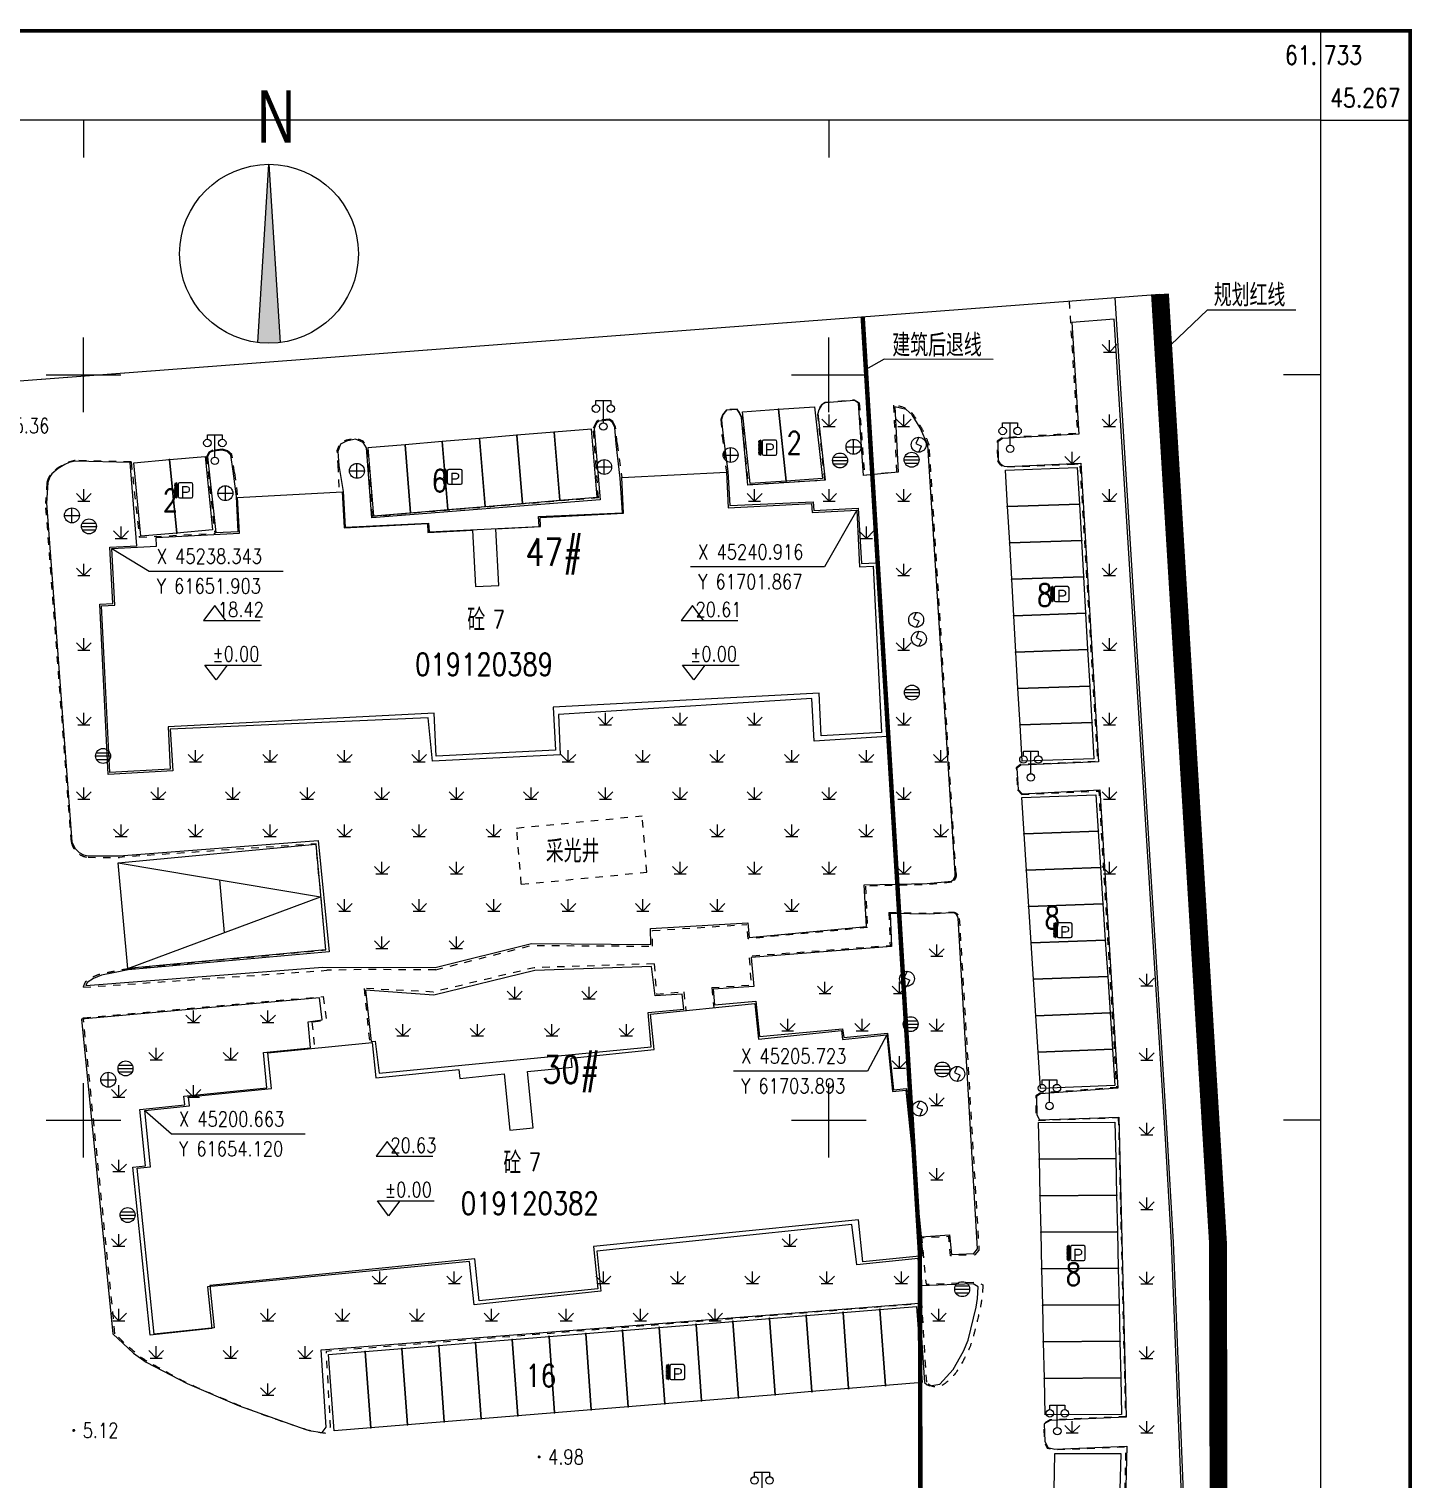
# Model space of a CAD drawing. Extents: x 61369 to 61739, y 45048 to 45284.
# Drawn here: x 61646.3 to 61739.1, y 45175.9 to 45273.2 of the extents above; entities that cross this region are included whole.
import ezdxf
from ezdxf.enums import TextEntityAlignment as Align

# ---------------------------------------------------------------- set-up
doc = ezdxf.new("R2010")
doc.units = 0
doc.header["$LTSCALE"] = 0.5
doc.header["$PDMODE"] = 32
doc.header["$PDSIZE"] = 0.05
for name, pattern in [('CENTER', [50.8, 31.75, -6.35, 6.35, -6.35]), ('DASHED', [19.05, 12.7, -6.35]), ('X6', [2, 1, -1])]:
    doc.linetypes.add(name, pattern=pattern)
doc.layers.get('0').update_dxf_attribs({"linetype": 'CONTINUOUS'})
for name, color, linetype, lineweight in [('0建筑退界', 6, 'CONTINUOUS', 18), ('0红线', 1, 'CENTER', 13), ('2绿化', 8, 'CONTINUOUS', 13)]:
    doc.layers.add(name, color=color, linetype=linetype, lineweight=lineweight)
for name, color, linetype in [('BASICGRID', 7, 'CONTINUOUS'), ('COMPONENT', 4, 'CONTINUOUS'), ('DLDW', 11, 'CONTINUOUS'), ('DLSS', 4, 'CONTINUOUS'), ('GCD', 1, 'CONTINUOUS'), ('JMD', 6, 'CONTINUOUS'), ('TK', 7, 'CONTINUOUS'), ('ZBTZ', 3, 'CONTINUOUS'), ('ZJ', 7, 'CONTINUOUS'), ('文字', 7, 'CONTINUOUS')]:
    doc.layers.add(name, color=color, linetype=linetype)
doc.styles.add('AAAASZSY', font='aaaaszsysim.shx', dxfattribs={"width": 0.75, "bigfont": 'aaaaszsyfs.shx'})
doc.styles.add('HZ', font='rs.shx', dxfattribs={"width": 0.8, "bigfont": 'hztxt.shx'})
doc.styles.get("Standard").update_dxf_attribs({"font": 'rs.shx', "bigfont": 'hztxt.shx'})
doc.linetypes.add('1161', pattern='A,0,[149,AAA.SHX,S=0.15,R=0,X=0,Y=0],-1.6', length=1.6)
doc.linetypes.add('443', pattern='A,9.4,[169,AAA.SHX,S=1,R=0,X=0,Y=0.15],0.6', length=10)

# ---------------------------------------------------------------- blocks, each defined once
blk = doc.blocks.new('gc124')
for p, q in [((-1, 1), (0, 0)), ((-0.8, 0), (0.8, 0)), ((0, 0), (0, 1.6)), ((0, 0), (1, 1))]:
    blk.add_line(p, q)
blk = doc.blocks.new('GC200')
at = {"linetype": 'Continuous', "const_width": 0.2, "flags": 128}
blk.add_lwpolyline([(-0.1, 0, 1), (0.1, 0, 1)], format="xyb", close=True, dxfattribs=at)
blk = doc.blocks.new('gcbj0118')
for p, q in [((-1, 2.9), (-1, 3.5)), ((-1, 3.5), (1, 3.5)), ((0, 0.5), (0, 3.5)), ((1, 3.5), (1, 2.9))]:
    blk.add_line(p, q)
for centre in [(-1, 2.4), (1, 2.4), (0, 0)]:
    blk.add_circle(centre, 0.5)
blk = doc.blocks.new('gcbj0103')
for p, q in [((-1, 0), (1, 0)), ((-0.9, 0.43), (0.9, 0.43)), ((-0.88, -0.47), (0.88, -0.47))]:
    blk.add_line(p, q)
blk.add_circle((0, 0), 1)
blk = doc.blocks.new('gcbj0102')
for p, q in [((-1, 0), (1, 0)), ((0, -1), (0, 1))]:
    blk.add_line(p, q)
blk.add_circle((0, 0), 1)
blk = doc.blocks.new('gcbj0105')
for p, q in [((0, 1), (-0.38, 0.18)), ((-0.38, 0.18), (0.38, -0.18)), ((0, -1), (0.38, -0.18))]:
    blk.add_line(p, q)
blk.add_circle((0, 0), 1)
blk = doc.blocks.new('指北针')
blk.add_hatch(color=256).paths.add_polyline_path([(0, 0), (-1.5, -23.91, 0.062746), (1.5, -23.91)])
for p, q in [((-1.5, -23.91), (0, 0)), ((0, 0), (1.5, -23.91))]:
    blk.add_line(p, q)
blk.add_circle((0, -12), 12)
at = {"color": 7, "style": 'AAAASZSY', "width": 0.75}
blk.add_text('N', height=7, dxfattribs=at).set_placement((-1.58, 2.92))
blk = doc.blocks.new('*U4')
at = {"linetype": 'Continuous'}
for points in [[(-1.2, 0), (-1.175, 1), (-1.225, 1)], [(-1.2, 0), (-1.225, 1), (-1.225, -1)], [(-1.2, 0), (-1.225, -1), (-1.175, -1)], [(-1.2, 0), (-1.175, -1), (-1.175, 1)]]:
    blk.add_solid(points, dxfattribs=at)
blk = doc.blocks.new('gcbj0215')
for p, q in [((-1.4, 1), (-1.4, 0.45)), ((-1.4, 0.27), (-1.4, -0.27)), ((-1.23, 1), (-1.23, -1)), ((-1.18, 1), (-1.23, 1)), ((-1.18, 1), (-1.18, -1)), ((-1, 0.8), (-1, -0.8)), ((0.8, 1), (-0.8, 1)), ((1, -0.8), (1, 0.8)), ((-1.4, -0.45), (-1.4, -1)), ((-1.23, -1), (-1.18, -1)), ((-0.8, -1), (0.8, -1))]:
    blk.add_line(p, q)
for centre, start, end in [((-0.8, 0.8), 90, 180), ((0.8, 0.8), 0, 90), ((-0.8, -0.8), 180, 270), ((0.8, -0.8), 270, 0)]:
    blk.add_arc(centre, 0.2, start, end)
for p in [(-1.4, 0.82), (-1.4, 0.64), (-1.4, 0.45), (-1.4, 0.27), (-1.4, 0.09), (-1.4, -0.09), (-1.4, -0.27), (-1.4, -0.45), (-1.4, -0.64), (-1.4, -0.82)]:
    blk.add_point(p)
at = {"linetype": 'Continuous'}
blk.add_blockref('*U4', (0, 0), dxfattribs=at)
blk.add_text('P', height=1.5).set_placement((-0.65, -1))

msp = doc.modelspace()

# ---------------------------------------------------------------- linework, layer by layer
at = {"linetype": 'Continuous'}
for p, q in [((61722.448, 45251.552), (61725.411, 45254.367)), ((61725.411, 45254.367), (61731.327, 45254.367)), ((61669.444, 45240.541), (61684.452, 45241.799)), ((61701.867, 45240.916), (61699.703, 45237.124)), ((61651.903, 45238.343), (61654.412, 45236.834)), ((61654.412, 45236.834), (61663.387, 45236.834)), ((61699.703, 45237.124), (61690.728, 45237.124)), ((61703.893, 45205.723), (61702.585, 45203.308)), ((61702.585, 45203.308), (61693.61, 45203.308)), ((61654.12, 45200.663), (61655.902, 45199.085)), ((61655.902, 45199.085), (61664.877, 45199.085))]:
    msp.add_line(p, q, dxfattribs=at)
at = {"linetype": 'Continuous', "flags": 128}
msp.add_lwpolyline([(61722.212, 45255.415), (61726.103, 45191.778), (61726.282, 45113.413), (61387.091, 45096.665), (61379.706, 45246.235), (61452.77, 45254.465), (61454.391, 45250.755), (61455.82, 45247.928), (61457.501, 45244.905), (61459.175, 45242.199), (61460.755, 45239.873), (61461.94, 45238.236), (61463.27, 45236.508), (61464.06, 45235.524), (61644.517, 45249.515)], close=True, dxfattribs=at)
msp.add_lwpolyline([(61711.021, 45251.023), (61703.716, 45251.056), (61702.485, 45250.348)], dxfattribs=at)
at = {"linetype": 'Continuous'}
for p in [(61696.627, 45247.688), (61679.072, 45245.943), (61681.573, 45246.152), (61655.762, 45244.316), (61697.147, 45242.874), (61679.449, 45241.38), (61681.95, 45241.589), (61671.945, 45240.751), (61674.447, 45240.96), (61676.948, 45241.17), (61711.99, 45241.168), (61716.804, 45241.332), (61656.251, 45239.383), (61712.129, 45238.727), (61716.943, 45238.891), (61712.268, 45236.287), (61717.082, 45236.451), (61712.407, 45233.846), (61717.221, 45234.01), (61712.546, 45231.405), (61717.36, 45231.569), (61712.685, 45228.964), (61717.499, 45229.128), (61712.824, 45226.524), (61717.639, 45226.688), (61713.106, 45219.216), (61718.074, 45219.402), (61713.264, 45216.776), (61718.231, 45216.962), (61713.421, 45214.337), (61718.388, 45214.523), (61713.578, 45211.897), (61718.545, 45212.083), (61713.735, 45209.458), (61718.703, 45209.644), (61713.892, 45207.018), (61718.86, 45207.204), (61714.049, 45204.579), (61719.017, 45204.765), (61714.124, 45197.396), (61719.242, 45197.432), (61714.18, 45194.945), (61719.299, 45194.981), (61714.236, 45192.494), (61719.355, 45192.531), (61714.292, 45190.044), (61719.411, 45190.08), (61698.488, 45186.92), (61700.954, 45187.121), (61703.42, 45187.323), (61714.348, 45187.593), (61719.467, 45187.629), (61688.626, 45186.114), (61691.091, 45186.315), (61693.557, 45186.517), (61696.023, 45186.718), (61676.297, 45185.107), (61678.763, 45185.308), (61681.228, 45185.51), (61683.694, 45185.711), (61686.16, 45185.913), (61714.404, 45185.142), (61719.523, 45185.179), (61668.9, 45184.502), (61671.365, 45184.704), (61673.831, 45184.905), (61703.792, 45182.205), (61714.46, 45182.691), (61719.579, 45182.728), (61691.464, 45181.197), (61693.929, 45181.399), (61696.395, 45181.6), (61698.861, 45181.802), (61701.326, 45182.003), (61679.135, 45180.19), (61681.601, 45180.391), (61684.066, 45180.593), (61686.532, 45180.794), (61688.998, 45180.996), (61669.272, 45179.384), (61671.738, 45179.585), (61674.204, 45179.787), (61676.669, 45179.988)]:
    msp.add_point(p, dxfattribs=at)
at = {"layer": '0建筑退界', "linetype": 'DASHED', "ltscale": 0.0003, "const_width": 0.3}
msp.add_lwpolyline([(61706.261, 45122.436), (61706.105, 45191.144), (61702.267, 45253.901)], dxfattribs=at)
at = {"layer": '0红线', "linetype": 'CENTER', "ltscale": 0.00075, "const_width": 1.2}
msp.add_lwpolyline([(61387.091, 45096.665), (61726.282, 45113.413), (61726.103, 45191.778), (61722.212, 45255.415)], dxfattribs=at)
at = {"layer": '2绿化', "color": 1}
msp.add_line((61584.253, 45244.939), (61722.212, 45255.415), dxfattribs=at)
at = {"layer": 'BASICGRID', "linetype": 'Continuous', "flags": 128}
for points in [[(61694.211, 45247.519), (61696.627, 45247.688), (61697.147, 45242.874), (61694.731, 45242.706)], [(61696.627, 45247.688), (61699.043, 45247.856), (61699.563, 45243.043), (61697.147, 45242.874)], [(61684.075, 45246.362), (61681.573, 45246.152), (61681.95, 45241.589), (61684.452, 45241.799)], [(61671.568, 45245.314), (61669.067, 45245.104), (61669.444, 45240.541), (61671.945, 45240.751)], [(61674.07, 45245.523), (61671.568, 45245.314), (61671.945, 45240.751), (61674.447, 45240.96)], [(61676.571, 45245.733), (61674.07, 45245.523), (61674.447, 45240.96), (61676.948, 45241.17)], [(61679.072, 45245.943), (61676.571, 45245.733), (61676.948, 45241.17), (61679.449, 45241.38)], [(61681.573, 45246.152), (61679.072, 45245.943), (61679.449, 45241.38), (61681.95, 45241.589)], [(61655.762, 45244.316), (61656.251, 45239.383), (61653.856, 45239.169), (61653.368, 45244.102)], [(61658.157, 45244.529), (61658.646, 45239.596), (61656.251, 45239.383), (61655.762, 45244.316)], [(61716.665, 45243.773), (61716.804, 45241.332), (61711.99, 45241.168), (61711.85, 45243.609)], [(61716.804, 45241.332), (61716.943, 45238.891), (61712.129, 45238.727), (61711.99, 45241.168)], [(61716.943, 45238.891), (61717.082, 45236.451), (61712.268, 45236.287), (61712.129, 45238.727)], [(61717.082, 45236.451), (61717.221, 45234.01), (61712.407, 45233.846), (61712.268, 45236.287)], [(61717.221, 45234.01), (61717.36, 45231.569), (61712.546, 45231.405), (61712.407, 45233.846)], [(61717.36, 45231.569), (61717.499, 45229.128), (61712.685, 45228.964), (61712.546, 45231.405)], [(61717.499, 45229.128), (61717.639, 45226.688), (61712.824, 45226.524), (61712.685, 45228.964)], [(61717.639, 45226.688), (61717.778, 45224.247), (61712.963, 45224.083), (61712.824, 45226.524)], [(61717.917, 45221.841), (61718.074, 45219.402), (61713.106, 45219.216), (61712.949, 45221.655)], [(61718.074, 45219.402), (61718.231, 45216.962), (61713.264, 45216.776), (61713.106, 45219.216)], [(61718.231, 45216.962), (61718.388, 45214.523), (61713.421, 45214.337), (61713.264, 45216.776)], [(61718.388, 45214.523), (61718.545, 45212.083), (61713.578, 45211.897), (61713.421, 45214.337)], [(61718.545, 45212.083), (61718.703, 45209.644), (61713.735, 45209.458), (61713.578, 45211.897)], [(61718.703, 45209.644), (61718.86, 45207.204), (61713.892, 45207.018), (61713.735, 45209.458)], [(61718.86, 45207.204), (61719.017, 45204.765), (61714.049, 45204.579), (61713.892, 45207.018)], [(61719.017, 45204.765), (61719.174, 45202.325), (61714.206, 45202.139), (61714.049, 45204.579)], [(61719.186, 45199.883), (61719.242, 45197.432), (61714.124, 45197.396), (61714.067, 45199.846)], [(61719.242, 45197.432), (61719.299, 45194.981), (61714.18, 45194.945), (61714.124, 45197.396)], [(61719.299, 45194.981), (61719.355, 45192.531), (61714.236, 45192.494), (61714.18, 45194.945)], [(61719.355, 45192.531), (61719.411, 45190.08), (61714.292, 45190.044), (61714.236, 45192.494)], [(61719.411, 45190.08), (61719.467, 45187.629), (61714.348, 45187.593), (61714.292, 45190.044)], [(61700.954, 45187.121), (61701.326, 45182.003), (61698.861, 45181.802), (61698.488, 45186.92)], [(61703.42, 45187.323), (61703.792, 45182.205), (61701.326, 45182.003), (61700.954, 45187.121)], [(61705.886, 45187.524), (61706.258, 45182.406), (61703.792, 45182.205), (61703.42, 45187.323)], [(61719.467, 45187.629), (61719.523, 45185.179), (61714.404, 45185.142), (61714.348, 45187.593)], [(61688.626, 45186.114), (61688.998, 45180.996), (61686.532, 45180.794), (61686.16, 45185.913)], [(61691.091, 45186.315), (61691.464, 45181.197), (61688.998, 45180.996), (61688.626, 45186.114)], [(61693.557, 45186.517), (61693.929, 45181.399), (61691.464, 45181.197), (61691.091, 45186.315)], [(61696.023, 45186.718), (61696.395, 45181.6), (61693.929, 45181.399), (61693.557, 45186.517)], [(61698.488, 45186.92), (61698.861, 45181.802), (61696.395, 45181.6), (61696.023, 45186.718)], [(61676.297, 45185.107), (61676.669, 45179.988), (61674.204, 45179.787), (61673.831, 45184.905)], [(61678.763, 45185.308), (61679.135, 45180.19), (61676.669, 45179.988), (61676.297, 45185.107)], [(61681.228, 45185.51), (61681.601, 45180.391), (61679.135, 45180.19), (61678.763, 45185.308)], [(61683.694, 45185.711), (61684.066, 45180.593), (61681.601, 45180.391), (61681.228, 45185.51)], [(61686.16, 45185.913), (61686.532, 45180.794), (61684.066, 45180.593), (61683.694, 45185.711)], [(61719.523, 45185.179), (61719.579, 45182.728), (61714.46, 45182.691), (61714.404, 45185.142)], [(61668.9, 45184.502), (61669.272, 45179.384), (61666.806, 45179.183), (61666.434, 45184.301)], [(61671.365, 45184.704), (61671.738, 45179.585), (61669.272, 45179.384), (61668.9, 45184.502)], [(61673.831, 45184.905), (61674.204, 45179.787), (61671.738, 45179.585), (61671.365, 45184.704)], [(61719.579, 45182.728), (61719.635, 45180.277), (61714.516, 45180.241), (61714.46, 45182.691)], [(61719.551, 45175.24), (61719.602, 45177.642), (61715.135, 45177.639), (61715.083, 45175.237)]]:
    msp.add_lwpolyline(points, close=True, dxfattribs=at)
at = {"layer": 'DLDW', "linetype": 'Continuous'}
for p, q in [((61652.321, 45217.265), (61665.908, 45214.981)), ((61659.114, 45216.123), (61659.443, 45212.581)), ((61652.978, 45210.18), (61665.908, 45214.981))]:
    msp.add_line(p, q, dxfattribs=at)
at = {"layer": 'DLDW', "linetype": 'Continuous', "flags": 128}
msp.add_lwpolyline([(61665.579, 45218.523), (61666.237, 45211.439), (61652.978, 45210.18), (61652.321, 45217.265)], close=True, dxfattribs=at)
at = {"layer": 'DLSS', "linetype": 'X6'}
for p, q in [((61692.864, 45247.315), (61692.762, 45246.998)), ((61693.137, 45247.649), (61692.864, 45247.315)), ((61693.86, 45247.695), (61693.137, 45247.649)), ((61694.011, 45247.472), (61693.86, 45247.695)), ((61694.164, 45247.136), (61694.011, 45247.472)), ((61684.409, 45246.836), (61684.196, 45246.421)), ((61684.548, 45246.956), (61684.409, 45246.836)), ((61685.279, 45247.028), (61684.548, 45246.956)), ((61685.515, 45246.865), (61685.279, 45247.028)), ((61685.686, 45246.517), (61685.515, 45246.865)), ((61685.792, 45245.388, 3.211), (61685.686, 45246.517)), ((61692.762, 45246.998), (61692.822, 45245.881)), ((61658.412, 45244.799), (61658.247, 45244.507)), ((61658.679, 45244.938), (61658.412, 45244.799)), ((61659.315, 45245.011), (61658.679, 45244.938)), ((61659.664, 45244.909), (61659.315, 45245.011)), ((61659.956, 45244.649), (61659.664, 45244.909)), ((61660.129, 45243.432, 3.68), (61659.956, 45244.649))]:
    msp.add_line(p, q, dxfattribs=at)
at = {"layer": 'DLSS', "linetype": 'X6', "flags": 128}
for points in [[(61716.115, 45254.952), (61716.677, 45246.078), (61711.635, 45245.774)], [(61702.038, 45248.119), (61702.038, 45248.119), (61701.721, 45248.307), (61699.728, 45248.134)], [(61699.231, 45247.39), (61699.707, 45242.931), (61694.6, 45242.616), (61694.164, 45247.136)], [(61702.038, 45248.119), (61702.385, 45243.275), (61704.559, 45243.517), (61704.355, 45247.968)], [(61684.55, 45241.75), (61684.196, 45246.421)], [(61669.381, 45240.492), (61669.027, 45245.163), (61668.757, 45245.552), (61668.241, 45245.755), (61667.612, 45245.613), (61667.197, 45245.4), (61666.998, 45244.903), (61667.06, 45243.968)], [(61711.635, 45245.774), (61711.291, 45245.547), (61711.312, 45244.24)], [(61658.247, 45244.507), (61658.802, 45239.362)], [(61708.53, 45216.543), (61706.733, 45245.284)], [(61653.19, 45244.153), (61649.444, 45244.254)], [(61653.19, 45244.153), (61653.741, 45239.113)], [(61667.06, 45243.968), (61667.155, 45242.132)], [(61711.984, 45243.821), (61716.838, 45244.02), (61718.019, 45224.063), (61712.852, 45223.856)], [(61647.537, 45242.775), (61647.461, 45241.38)], [(61684.55, 45241.75), (61669.381, 45240.492)], [(61649.185, 45218.649), (61647.461, 45241.38)], [(61653.741, 45239.113), (61658.802, 45239.362)], [(61712.852, 45223.856), (61712.576, 45223.652), (61712.659, 45222.168)], [(61712.659, 45222.168), (61712.935, 45221.857)], [(61712.935, 45221.857), (61718.108, 45222.076), (61719.29, 45202.202), (61714.173, 45201.826)], [(61679.057, 45219.604), (61687.482, 45220.418)], [(61687.795, 45216.642), (61687.482, 45220.418)], [(61679.37, 45215.828), (61679.057, 45219.604)], [(61666.259, 45211.426), (61665.597, 45218.545), (61652.408, 45217.636)], [(61650.315, 45217.639), (61652.408, 45217.636), (61652.408, 45217.636)], [(61679.37, 45215.828), (61687.795, 45216.642)], [(61708.246, 45215.962), (61706.593, 45215.801), (61702.464, 45215.698)], [(61702.464, 45215.698), (61702.59, 45212.926)], [(61704.03, 45213.937), (61704.106, 45211.71), (61694.671, 45211.004)], [(61704.03, 45213.937), (61706.742, 45213.892), (61708.212, 45213.96)], [(61708.75, 45213.542), (61710.069, 45191.291)], [(61688.171, 45211.68), (61688.179, 45212.726)], [(61688.179, 45212.726), (61694.508, 45213.138)], [(61694.582, 45212.174), (61694.508, 45213.138)], [(61702.59, 45212.926), (61694.582, 45212.174)], [(61652.974, 45210.174), (61666.259, 45211.426)], [(61673.628, 45210.093), (61680.056, 45211.732), (61688.171, 45211.68), (61688.171, 45211.68)], [(61688.274, 45210.495), (61688.274, 45210.495), (61680.229, 45210.233), (61673.459, 45208.605), (61668.819, 45208.843)], [(61688.274, 45210.495), (61688.443, 45208.462), (61690.271, 45208.621)], [(61649.99, 45208.921), (61666.325, 45210.063)], [(61673.628, 45210.093), (61668.766, 45210.109), (61666.325, 45210.063)], [(61690.271, 45208.621), (61690.399, 45207.366)], [(61649.986, 45206.871), (61666.086, 45208.307)], [(61666.086, 45208.307), (61666.299, 45206.716), (61665.324, 45206.574), (61665.324, 45206.574)], [(61652.112, 45185.686), (61649.986, 45206.871)], [(61665.324, 45206.574), (61665.501, 45204.835)], [(61714.173, 45201.826), (61713.882, 45201.647), (61713.888, 45200.358), (61714.075, 45199.995), (61719.418, 45200.181)], [(61719.418, 45200.181), (61719.896, 45180.123), (61714.837, 45179.906), (61714.416, 45179.664), (61714.44, 45178.459), (61714.654, 45178.018), (61715.142, 45177.909), (61719.918, 45178.102), (61719.421, 45158.255), (61714.552, 45157.973), (61714.186, 45157.781), (61713.858, 45157.311), (61713.905, 45156.415), (61714.151, 45155.997), (61714.577, 45155.862), (61719.452, 45156.019), (61719.509, 45136.043), (61714.744, 45135.888), (61714.254, 45135.719), (61714.024, 45135.301), (61714.058, 45134.386), (61714.295, 45134.017), (61714.741, 45133.912), (61719.583, 45134.035), (61719.649, 45127.965), (61720.204, 45127.922), (61720.216, 45127.245), (61719.69, 45127.137), (61719.707, 45114.031)], [(61710.069, 45191.291), (61709.801, 45190.969), (61708.165, 45190.919), (61708.047, 45192.204), (61706.222, 45192.108), (61706.52, 45189.006), (61709.985, 45189.156), (61710.338, 45188.958)], [(61706.562, 45182.433), (61706.237, 45187.704), (61666.268, 45184.499), (61666.557, 45179.428), (61666.248, 45178.999)]]:
    msp.add_lwpolyline(points, dxfattribs=at)
for points in [[(61699.728, 45248.134, 0.048), (61699.58, 45248.039, 0.048), (61699.452, 45247.917, 0.079058), (61699.3, 45247.671, 0.079058), (61699.231, 45247.39)], [(61706.733, 45245.284, 0.018723), (61706.468, 45245.943, 0.023758), (61706.215, 45246.443, 0.01057), (61705.923, 45246.933, 0.01235), (61705.655, 45247.341, 0.129316), (61705.218, 45247.714, 0.081793), (61704.355, 45247.968)], [(61649.444, 45244.254, 0.032118), (61649.005, 45244.14, 0.048456), (61648.729, 45244.019, 0.006499), (61648.394, 45243.825, 0.01702), (61648.269, 45243.745, 0.03074), (61648.132, 45243.637, 0.013162), (61647.835, 45243.358, 0.07952), (61647.686, 45243.154, 0.049069), (61647.537, 45242.775)], [(61711.312, 45244.24, 0.079588), (61711.416, 45244.06, 0.079588), (61711.571, 45243.922, 0.082629), (61711.769, 45243.837, 0.082629), (61711.984, 45243.821)], [(61649.185, 45218.649, 0.090698), (61649.352, 45218.227, 0.090698), (61649.658, 45217.892, 0.070852), (61649.968, 45217.719, 0.070852), (61650.315, 45217.639)], [(61708.53, 45216.543, -0.077169), (61708.532, 45216.373, -0.077169), (61708.483, 45216.21, -0.078773), (61708.384, 45216.067, -0.078773), (61708.246, 45215.962)], [(61708.212, 45213.96, -0.127131), (61708.44, 45213.944, -0.127131), (61708.631, 45213.82, -0.084717), (61708.714, 45213.691, -0.084717), (61708.75, 45213.542)], [(61649.99, 45208.921, -0.069938), (61650.151, 45209.31, -0.020185), (61650.405, 45209.517, -0.026595), (61650.956, 45209.765, -0.006867), (61651.507, 45209.901, -0.001114), (61652.111, 45210.02, -0.004045), (61652.974, 45210.174)], [(61710.338, 45188.958, -0.012605), (61710.244, 45187.958, -0.023734), (61710.156, 45187.432, -0.007382), (61709.857, 45186.146, -0.010412), (61709.613, 45185.243, -0.043086), (61709.302, 45184.442, -0.026827), (61708.628, 45183.24, -0.10924), (61707.657, 45182.262, -0.21563), (61706.943, 45182.157, -0.087385), (61706.788, 45182.233, -0.049757), (61706.562, 45182.433)], [(61666.248, 45178.999, -0.008123), (61665.339, 45179.144, -0.033725), (61665.124, 45179.197, -0.008512), (61662.605, 45180.049, -0.010677), (61660.625, 45180.805, -0.004454), (61658.638, 45181.633, -0.005801), (61657.126, 45182.3, -0.016249), (61656.534, 45182.593, -0.004376), (61654.385, 45183.769, -0.047825), (61653.532, 45184.359, -0.025501), (61652.112, 45185.686)]]:
    msp.add_lwpolyline(points, format="xyb", dxfattribs=at)
for points, elevation in [([(61685.792, 45245.388), (61686.103, 45243.108)], 3.211), ([(61692.844, 45245.883), (61693.124, 45243.47)], 3.668), ([(61660.129, 45243.432), (61660.338, 45241.781)], 3.68), ([(61692.144, 45208.902), (61694.814, 45209.078), (61694.671, 45211.004)], 4.593), ([(61668.825, 45208.849), (61669.195, 45205.211)], 4.995), ([(61692.144, 45208.902), (61692.281, 45207.558)], 4.593)]:
    msp.add_lwpolyline(points, dxfattribs=dict(at, elevation=elevation))
at = {"layer": 'JMD', "linetype": '443', "flags": 128}
msp.add_lwpolyline([(61719.188, 45255.186), (61722.668, 45199.121), (61723.1, 45191.827), (61726.199, 45113.884)], dxfattribs=at)
at = {"layer": 'JMD', "linetype": 'Continuous', "flags": 128}
for points in [[(61701.867, 45240.916), (61702.062, 45237.121), (61702.961, 45237.167), (61703.536, 45226.002), (61699.492, 45225.794), (61699.345, 45228.64), (61681.504, 45227.721), (61681.653, 45224.825), (61673.663, 45224.414), (61673.514, 45227.31), (61655.673, 45226.391), (61655.82, 45223.545), (61651.775, 45223.336), (61651.2, 45234.501), (61652.099, 45234.548), (61651.903, 45238.343), (61654.899, 45238.497), (61654.868, 45239.098), (61660.461, 45239.386), (61660.338, 45241.781), (61667.358, 45242.143), (61667.482, 45239.746), (61673.074, 45240.034), (61673.105, 45239.435), (61676.101, 45239.589), (61676.297, 45235.794), (61677.865, 45235.875), (61677.669, 45239.67), (61680.665, 45239.824), (61680.634, 45240.425), (61686.227, 45240.713), (61686.103, 45243.108), (61693.124, 45243.47), (61693.247, 45241.074), (61698.84, 45241.362), (61698.871, 45240.762)], [(61703.893, 45205.723), (61704.278, 45201.942), (61705.173, 45202.033), (61706.304, 45190.91), (61702.275, 45190.501), (61701.986, 45193.336), (61684.213, 45191.53), (61684.501, 45188.694), (61676.542, 45187.885), (61676.254, 45190.72), (61658.481, 45188.914), (61658.769, 45186.078), (61654.74, 45185.669), (61653.609, 45196.791), (61654.504, 45196.882), (61654.12, 45200.663), (61657.105, 45200.966), (61657.044, 45201.565), (61662.615, 45202.131), (61662.373, 45204.517), (61669.366, 45205.228), (61669.61, 45202.841), (61675.18, 45203.407), (61675.241, 45202.81), (61678.226, 45203.113), (61678.61, 45199.333), (61680.172, 45199.492), (61679.788, 45203.272), (61682.772, 45203.576), (61682.712, 45204.174), (61688.283, 45204.74), (61688.04, 45207.127), (61695.034, 45207.838), (61695.277, 45205.451), (61700.848, 45206.018), (61700.909, 45205.419)]]:
    msp.add_lwpolyline(points, close=True, dxfattribs=at)
at = {"layer": 'TK', "linetype": 'Continuous'}
for p, q in [((61732.994, 45267.069), (61732.994, 45273.069)), ((61650, 45267.069), (61650, 45264.569)), ((61700, 45267.069), (61700, 45264.569)), ((61732.994, 45267.069), (61738.994, 45267.069)), ((61650, 45247.5), (61650, 45252.5)), ((61700, 45247.5), (61700, 45252.5)), ((61647.5, 45250), (61652.5, 45250)), ((61697.5, 45250), (61702.5, 45250)), ((61732.994, 45250), (61730.494, 45250)), ((61650, 45197.5), (61650, 45202.5)), ((61700, 45197.5), (61700, 45202.5)), ((61647.5, 45200), (61652.5, 45200)), ((61697.5, 45200), (61702.5, 45200)), ((61732.994, 45200), (61730.494, 45200))]:
    msp.add_line(p, q, dxfattribs=at)
at = {"layer": 'TK', "linetype": 'Continuous', "const_width": 0.25, "flags": 128}
msp.add_lwpolyline([(61371.994, 45051.069), (61738.994, 45051.069), (61738.994, 45273.069), (61371.994, 45273.069)], close=True, dxfattribs=at)
at = {"layer": 'TK', "linetype": 'Continuous', "flags": 128}
msp.add_lwpolyline([(61377.994, 45057.069), (61732.994, 45057.069), (61732.994, 45267.069), (61377.994, 45267.069)], close=True, dxfattribs=at)
at = {"layer": 'ZBTZ', "linetype": '1161', "flags": 128}
for points in [[(61719.149, 45253.743), (61716.296, 45253.516), (61716.763, 45246.013), (61711.657, 45245.74), (61711.326, 45245.513), (61711.351, 45244.248), (61711.467, 45244.073), (61711.598, 45243.969), (61711.761, 45243.882), (61711.974, 45243.853), (61716.903, 45244.075), (61718.078, 45224.036), (61712.876, 45223.822), (61712.617, 45223.629), (61712.707, 45222.186), (61712.963, 45221.9), (61718.185, 45222.158), (61719.375, 45202.155), (61714.204, 45201.781), (61713.938, 45201.595), (61713.943, 45200.36), (61714.124, 45200.03), (61719.446, 45200.217), (61719.936, 45180.102), (61714.855, 45179.871), (61714.453, 45179.646), (61714.484, 45178.474), (61714.689, 45178.051), (61715.157, 45177.95), (61719.984, 45178.154), (61719.506, 45158.19), (61714.575, 45157.901), (61714.218, 45157.734), (61713.903, 45157.299), (61713.942, 45156.426), (61714.191, 45156.032), (61714.588, 45155.906), (61719.497, 45156.071), (61719.614, 45136.002), (61714.752, 45135.824), (61714.293, 45135.677), (61714.082, 45135.291), (61714.114, 45134.426), (61714.338, 45134.068), (61714.749, 45133.968), (61719.661, 45134.096), (61719.704, 45127.961), (61720.204, 45127.922), (61720.294, 45127.248), (61719.71, 45127.141), (61719.802, 45114.03), (61726.048, 45114.314), (61722.99, 45191.805), (61722.555, 45199.149)], [(61702.377, 45215.783), (61706.589, 45215.877), (61708.221, 45216.042), (61708.35, 45216.142), (61708.428, 45216.267), (61708.475, 45216.406), (61708.469, 45216.569), (61706.636, 45245.281), (61706.122, 45246.439), (61705.588, 45247.32), (61705.187, 45247.675), (61704.436, 45247.846), (61704.642, 45243.474), (61702.333, 45243.244), (61701.989, 45248.109), (61701.717, 45248.275), (61699.753, 45248.125), (61699.614, 45248.049), (61699.476, 45247.92), (61699.325, 45247.662), (61699.262, 45247.402), (61699.745, 45242.934), (61694.554, 45242.59), (61694.135, 45247.14), (61693.978, 45247.479), (61693.849, 45247.682), (61693.142, 45247.64), (61692.885, 45247.32), (61692.805, 45247.011), (61692.82, 45246.709), (61692.903, 45245.915), (61693.219, 45243.524), (61693.35, 45241.236), (61698.949, 45241.48), (61698.997, 45240.894), (61701.955, 45241.046), (61702.197, 45237.342), (61703.167, 45237.382), (61703.908, 45225.736), (61699.01, 45225.421), (61698.867, 45228.283), (61681.856, 45227.229), (61681.986, 45224.515), (61673.403, 45224.083), (61673.121, 45227.003), (61655.807, 45226.233), (61655.997, 45223.44), (61651.659, 45223.19), (61651.096, 45234.614), (61651.972, 45234.673), (61651.769, 45238.446), (61653.572, 45238.532), (61653.119, 45244.11), (61649.444, 45244.216), (61649.038, 45244.109), (61648.747, 45243.977), (61648.306, 45243.714), (61647.885, 45243.365), (61647.731, 45243.157), (61647.604, 45242.783), (61647.519, 45241.389), (61649.226, 45218.689), (61649.42, 45218.262), (61649.717, 45217.955), (61649.994, 45217.801), (61650.313, 45217.731), (61652.395, 45217.748), (61665.734, 45218.771), (61666.475, 45211.307), (61652.99, 45210.082), (61652.021, 45209.9), (61651.201, 45209.745), (61650.662, 45209.51), (61650.245, 45209.254), (61650.158, 45209.033), (61666.064, 45210.278), (61673.599, 45210.24), (61680.042, 45211.868), (61688.061, 45211.792), (61688.044, 45212.866), (61694.572, 45213.25), (61694.665, 45212.272), (61702.526, 45213.009)], [(61680.516, 45240.502), (61686.149, 45240.754), (61686.003, 45243.058), (61685.741, 45245.378), (61685.648, 45246.477), (61685.495, 45246.811), (61685.28, 45246.96), (61684.568, 45246.901), (61684.436, 45246.773), (61684.329, 45246.557), (61684.248, 45246.375), (61684.662, 45241.624), (61669.338, 45240.416), (61668.989, 45245.109), (61668.75, 45245.467), (61668.236, 45245.685), (61667.645, 45245.539), (61667.24, 45245.35), (61667.053, 45244.859), (61667.136, 45243.919), (61667.417, 45242.164), (61667.544, 45239.779), (61673.142, 45240.044), (61673.192, 45239.475), (61680.559, 45239.833)], [(61660.266, 45241.833), (61660.049, 45243.53), (61659.889, 45244.62), (61659.64, 45244.86), (61659.305, 45244.956), (61658.693, 45244.882), (61658.447, 45244.782), (61658.327, 45244.504), (61658.873, 45239.42), (61660.376, 45239.498)], [(61708.67, 45213.559), (61708.64, 45213.694), (61708.572, 45213.805), (61708.428, 45213.898), (61708.207, 45213.912), (61706.729, 45213.83), (61704.104, 45213.88), (61704.195, 45211.648), (61694.799, 45210.929), (61694.968, 45208.973), (61692.239, 45208.799), (61692.33, 45207.74), (61695.11, 45207.992), (61695.355, 45205.613), (61700.925, 45206.134), (61700.994, 45205.544), (61703.938, 45205.842), (61704.327, 45202.056), (61705.213, 45202.135), (61706.203, 45192.195), (61708.093, 45192.329), (61708.231, 45190.999), (61709.727, 45191.061), (61709.976, 45191.373)], [(61690.263, 45207.459), (61690.159, 45208.458), (61688.348, 45208.351), (61688.112, 45210.327), (61680.274, 45210.048), (61673.499, 45208.397), (61668.927, 45208.724), (61669.286, 45205.294), (61669.569, 45205.318), (61669.843, 45203.157), (61688.077, 45204.931), (61687.879, 45207.236)], [(61706.062, 45187.733), (61706.408, 45182.423), (61706.605, 45182.26), (61706.771, 45182.187), (61707.437, 45182.301), (61708.348, 45183.29), (61709.026, 45184.507), (61709.346, 45185.263), (61709.877, 45187.46), (61709.965, 45188.049), (61710.022, 45188.842), (61709.686, 45189.036), (61706.175, 45188.9), (61705.991, 45190.724), (61701.884, 45190.31), (61701.536, 45193.023), (61684.432, 45191.226), (61684.712, 45188.552), (61676.196, 45187.628), (61675.895, 45190.537), (61658.325, 45188.842), (61658.616, 45186.031), (61654.467, 45185.582), (61653.303, 45196.855), (61654.163, 45196.958), (61653.779, 45200.718), (61656.801, 45201.036), (61656.741, 45201.627), (61662.306, 45202.19), (61662.085, 45204.554), (61665.218, 45204.868), (61665.061, 45206.605), (61666.015, 45206.748), (61665.84, 45208.225), (61649.874, 45206.778), (61651.962, 45185.676), (61653.348, 45184.376), (61654.196, 45183.791), (61656.956, 45182.34), (61660.442, 45180.852), (61664.913, 45179.265), (61665.146, 45179.187), (61666.015, 45179.059), (61666.289, 45179.43), (61665.937, 45184.609)]]:
    msp.add_lwpolyline(points, close=True, dxfattribs=at)
at = {"layer": 'ZJ', "color": 7, "linetype": 'Continuous', "flags": 128}
for points in [[(61659.553, 45233.52), (61658.803, 45234.52), (61658.053, 45233.52), (61661.853, 45233.52)], [(61691.598, 45233.52), (61690.848, 45234.52), (61690.098, 45233.52), (61693.898, 45233.52)], [(61659.645, 45230.532), (61658.894, 45229.533), (61658.145, 45230.534), (61661.945, 45230.53)], [(61691.69, 45230.532), (61690.939, 45229.533), (61690.19, 45230.534), (61693.99, 45230.53)], [(61671.124, 45197.589), (61670.374, 45198.589), (61669.624, 45197.589), (61673.424, 45197.589)], [(61671.217, 45194.601), (61670.465, 45193.602), (61669.717, 45194.602), (61673.517, 45194.598)]]:
    msp.add_lwpolyline(points, dxfattribs=at)

# ---------------------------------------------------------------- block references
at = {"layer": 'COMPONENT', "linetype": 'Continuous', "xscale": 0.5, "yscale": 0.5}
for name, p in [('gcbj0118', (61684.873, 45246.531, 3.246)), ('gcbj0118', (61712.159, 45245.033, 3.134)), ('gcbj0118', (61658.809, 45244.229, 3.325)), ('gcbj0215', (61696.021, 45245.113)), ('gcbj0102', (61701.653, 45245.172, 3.332)), ('gcbj0105', (61706.03, 45245.308, 3.705)), ('gcbj0102', (61684.93, 45243.819, 3.67)), ('gcbj0102', (61693.409, 45244.622, 3.429)), ('gcbj0103', (61700.751, 45244.255, 3.373)), ('gcbj0103', (61705.549, 45244.305, 3.822)), ('gcbj0102', (61668.34, 45243.558, 3.544)), ('gcbj0215', (61674.9, 45243.155)), ('gcbj0215', (61656.844, 45242.253)), ('gcbj0102', (61659.52, 45242.061, 3.91)), ('gcbj0102', (61649.222, 45240.573, 3.612)), ('gcbj0103', (61650.366, 45239.833, 3.598)), ('gcbj0215', (61715.614, 45235.298)), ('gcbj0105', (61705.857, 45233.57, 3.482)), ('gcbj0105', (61706.044, 45232.297, 3.237)), ('gcbj0103', (61705.569, 45228.689, 3.386)), ('gcbj0103', (61651.315, 45224.44, 3.452)), ('gcbj0118', (61713.55, 45222.998, 3.08)), ('gcbj0215', (61715.814, 45212.755)), ('gcbj0105', (61705.243, 45209.496, 3.394)), ('gcbj0103', (61705.487, 45206.451, 3.329)), ('gcbj0103', (61652.817, 45203.48, 4.121)), ('gcbj0103', (61707.615, 45203.408, 3.215)), ('gcbj0105', (61708.615, 45203.112, 3.05)), ('gcbj0102', (61651.662, 45202.72, 4.163)), ('gcbj0118', (61714.798, 45200.963, 3.175)), ('gcbj0105', (61706.094, 45200.786, 3.555)), ('gcbj0103', (61652.96, 45193.645, 4.029)), ('gcbj0215', (61716.7, 45191.1)), ('gcbj0103', (61708.943, 45188.676, 3.133)), ('gcbj0215', (61689.832, 45183.114)), ('gcbj0118', (61715.326, 45179.149, 3.093)), ('gcbj0118', (61695.516, 45174.648, 3.161))]:
    msp.add_blockref(name, p, dxfattribs=at)
at = {"layer": 'GCD', "linetype": 'Continuous'}
ref = msp.add_blockref('GC200', (61644.708, 45246.583, 5.359), dxfattribs=dict(at, xscale=0.5, yscale=0.5, zscale=0.5))
ref.add_attrib('height', '5.36', dxfattribs={"linetype": 'Continuous', "height": 1, "style": 'HZ', "width": 0.8}).set_placement((61645.308, 45246.583, 5.359), align=Align.MIDDLE_LEFT)
ref = msp.add_blockref('GC200', (61644.708, 45246.583, 5.359), dxfattribs=dict(at, xscale=0.5, yscale=0.5, zscale=0.5))
ref.add_attrib('height', '5.36', dxfattribs={"linetype": 'Continuous', "height": 1, "style": 'HZ', "width": 0.8}).set_placement((61645.308, 45246.583, 5.359), align=Align.MIDDLE_LEFT)
ref = msp.add_blockref('GC200', (61649.346, 45179.204, 5.124), dxfattribs=dict(at, xscale=0.5, yscale=0.5, zscale=0.5))
ref.add_attrib('height', '5.12', dxfattribs={"linetype": 'Continuous', "height": 1, "style": 'HZ', "width": 0.8}).set_placement((61649.946, 45179.204, 5.124), align=Align.MIDDLE_LEFT)
ref = msp.add_blockref('GC200', (61680.564, 45177.423, 4.983), dxfattribs=dict(at, xscale=0.5, yscale=0.5, zscale=0.5))
ref.add_attrib('height', '4.98', dxfattribs={"linetype": 'Continuous', "height": 1, "style": 'HZ', "width": 0.8}).set_placement((61681.164, 45177.423, 4.983), align=Align.MIDDLE_LEFT)
ref = msp.add_blockref('GC200', (61680.564, 45177.423, 4.983), dxfattribs=dict(at, xscale=0.5, yscale=0.5, zscale=0.5))
ref.add_attrib('height', '4.98', dxfattribs={"linetype": 'Continuous', "height": 1, "style": 'HZ', "width": 0.8}).set_placement((61681.164, 45177.423, 4.983), align=Align.MIDDLE_LEFT)
at = {"layer": 'ZBTZ', "linetype": 'Continuous', "xscale": 0.5, "yscale": 0.5}
for p in [(61718.826, 45251.53), (61700.019, 45246.533), (61705.019, 45246.533), (61718.826, 45246.53), (61716.326, 45244.03), (61650.019, 45241.533), (61695.019, 45241.533), (61700.019, 45241.533), (61705.019, 45241.533), (61718.826, 45241.53), (61652.519, 45239.033), (61702.519, 45239.033), (61650.019, 45236.533), (61705.019, 45236.533), (61718.826, 45236.53), (61650.019, 45231.533), (61705.019, 45231.533), (61718.826, 45231.53), (61650.019, 45226.533), (61685.019, 45226.533), (61690.019, 45226.533), (61695.019, 45226.533), (61705.019, 45226.533), (61718.826, 45226.53), (61657.519, 45224.033), (61662.519, 45224.033), (61667.519, 45224.033), (61672.519, 45224.033), (61682.519, 45224.033), (61687.519, 45224.033), (61692.519, 45224.033), (61697.519, 45224.033), (61702.519, 45224.033), (61707.519, 45224.033), (61650.019, 45221.533), (61655.019, 45221.533), (61660.019, 45221.533), (61665.019, 45221.533), (61670.019, 45221.533), (61675.019, 45221.533), (61680.019, 45221.533), (61685.019, 45221.533), (61690.019, 45221.533), (61695.019, 45221.533), (61700.019, 45221.533), (61705.019, 45221.533), (61718.826, 45221.53), (61652.519, 45219.033), (61657.519, 45219.033), (61662.519, 45219.033), (61667.519, 45219.033), (61672.519, 45219.033), (61677.519, 45219.033), (61692.519, 45219.033), (61697.519, 45219.033), (61702.519, 45219.033), (61707.519, 45219.033), (61670.019, 45216.533), (61675.019, 45216.533), (61690.019, 45216.533), (61695.019, 45216.533), (61700.019, 45216.533), (61705.019, 45216.533), (61718.826, 45216.53), (61667.519, 45214.033), (61672.519, 45214.033), (61677.519, 45214.033), (61682.519, 45214.033), (61687.519, 45214.033), (61692.519, 45214.033), (61697.519, 45214.033), (61670.019, 45211.533), (61675.019, 45211.533), (61707.239, 45210.999), (61721.326, 45209.03), (61678.927, 45208.157), (61683.927, 45208.157), (61699.739, 45208.499), (61704.739, 45208.499), (61657.374, 45206.559), (61662.374, 45206.559), (61671.427, 45205.657), (61676.427, 45205.657), (61681.427, 45205.657), (61686.427, 45205.657), (61697.239, 45205.999), (61702.239, 45205.999), (61707.239, 45205.999), (61654.874, 45204.059), (61659.874, 45204.059), (61721.326, 45204.03), (61704.739, 45203.499), (61652.374, 45201.559), (61657.374, 45201.559), (61707.239, 45200.999), (61721.326, 45199.03), (61652.374, 45196.559), (61707.239, 45195.999), (61721.326, 45194.03), (61652.374, 45191.559), (61697.374, 45191.559), (61669.874, 45189.059), (61674.874, 45189.059), (61684.874, 45189.059), (61689.874, 45189.059), (61694.874, 45189.059), (61699.874, 45189.059), (61704.874, 45189.059), (61721.326, 45189.03), (61652.374, 45186.559), (61662.374, 45186.559), (61667.374, 45186.559), (61672.374, 45186.559), (61677.374, 45186.559), (61682.374, 45186.559), (61687.374, 45186.559), (61692.374, 45186.559), (61707.374, 45186.559), (61654.874, 45184.059), (61659.874, 45184.059), (61664.874, 45184.059), (61721.326, 45184.03), (61662.374, 45181.559), (61716.326, 45179.03), (61721.326, 45179.03)]:
    msp.add_blockref('gc124', p, dxfattribs=at)
at = {"layer": '文字', "color": 7, "xscale": 0.5, "yscale": 0.5, "zscale": 0.5}
msp.add_blockref('指北针', (61662.442, 45264.118), dxfattribs=at)

# ---------------------------------------------------------------- texts
at = {"linetype": 'Continuous', "style": 'HZ', "width": 0.8}
for s, p in [('X 45240.916', (61691.228, 45237.624)), ('X 45238.343', (61654.912, 45237.334)), ('Y 61701.867', (61691.228, 45235.624)), ('Y 61651.903', (61654.912, 45235.334)), ('X 45205.723', (61694.11, 45203.808)), ('Y 61703.893', (61694.11, 45201.808)), ('X 45200.663', (61656.402, 45199.585)), ('Y 61654.120', (61656.402, 45197.585))]:
    msp.add_text(s, height=1, dxfattribs=at).set_placement(p)
at = {"layer": 'JMD', "linetype": 'Continuous', "style": 'HZ', "width": 0.8}
for s, height, p in [('规划红线', 1.5, (61728.221, 45255.415)), ('建筑后退线', 1.5, (61707.259, 45252.058)), ('2', 1.5, (61697.676, 45245.438)), ('6', 1.5, (61673.875, 45242.9)), ('2', 1.5, (61655.83, 45241.572)), ('47#', 1.8375, (61681.571, 45237.979)), ('8', 1.5, (61714.48, 45235.233)), ('019120389', 1.5, (61676.87, 45230.58)), ('采光井', 1.5, (61682.813, 45218.115)), ('8', 1.5, (61714.987, 45213.592)), ('30#', 1.8375, (61682.712, 45203.277)), ('019120382', 1.5, (61679.934, 45194.427)), ('8', 1.5, (61716.41, 45189.679)), ('16', 1.5, (61680.675, 45182.876))]:
    msp.add_text(s, height=height, dxfattribs=at).set_placement(p, align=Align.MIDDLE)
for p in [(61676.947, 45233.565), (61679.37, 45197.144)]:
    msp.add_text('砼', height=1.5, dxfattribs=at).set_placement(p, align=Align.MIDDLE_RIGHT)
for p in [(61677.446, 45233.591), (61679.868, 45197.195)]:
    msp.add_text('7', height=1.2, dxfattribs=at).set_placement(p, align=Align.MIDDLE_LEFT)
at = {"layer": 'TK', "linetype": 'Continuous', "style": 'HZ', "width": 0.8}
msp.add_text('61.', height=1.25, dxfattribs=at).set_placement((61732.744, 45271.444), align=Align.MIDDLE_RIGHT)
msp.add_text('733', height=1.25, dxfattribs=at).set_placement((61733.194, 45271.444), align=Align.MIDDLE_LEFT)
msp.add_text('45.267', height=1.25, dxfattribs=at).set_placement((61735.994, 45268.569), align=Align.MIDDLE)
at = {"layer": 'ZJ', "color": 7, "linetype": 'Continuous', "style": 'HZ', "width": 0.8}
for s, p in [('18.42', (61659.014, 45233.76)), ('20.61', (61691.059, 45233.76)), ('20.63', (61670.586, 45197.829))]:
    msp.add_text(s, height=1, dxfattribs=at).set_placement(p)
for p in [(61658.645, 45230.783), (61690.69, 45230.783), (61670.217, 45194.852)]:
    msp.add_text('±0.00', height=1, rotation=359.9415, dxfattribs=at).set_placement(p)

doc.saveas('drawing.dxf')
